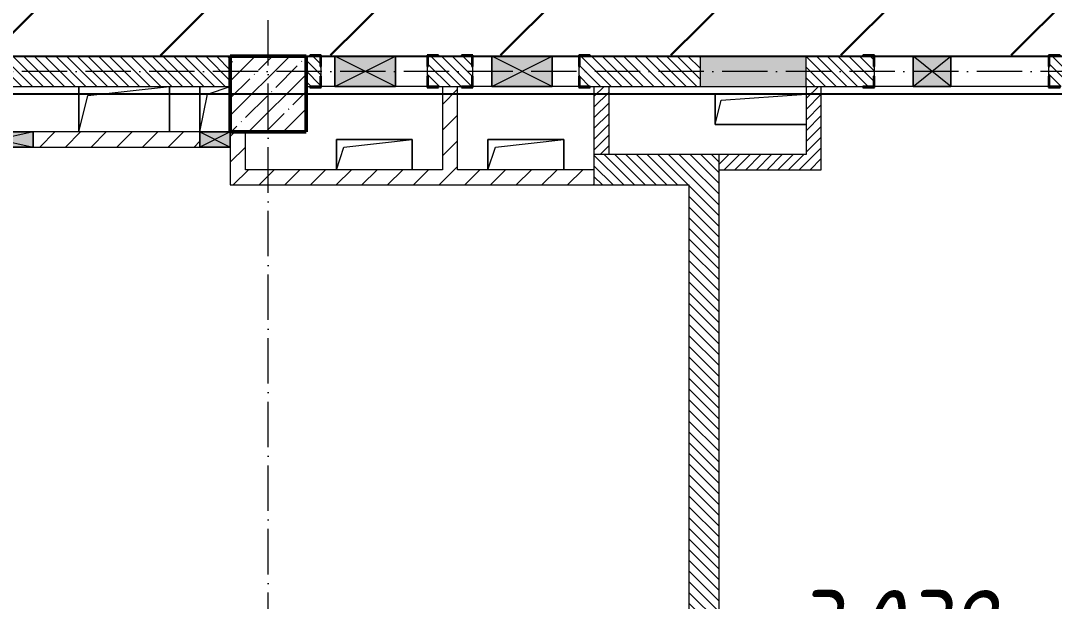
# Model space of a CAD drawing. Header units: millimetres. Extents: x 35697 to 388678, y -91946 to 171347.
# Drawn here: x 311188 to 318008, y -84382 to -80548 of the extents above; entities that cross this region are included whole.
import ezdxf

# ---------------------------------------------------------------- set-up
doc = ezdxf.new("R2010")
doc.units = ezdxf.units.MM
doc.linetypes.add('50_200_ШТРИХ_1Т_ш5_п1_п1_', pattern=[700, 500, -100, 0, -100])
for name, color, linetype, lineweight in [('2.1) ПГП окна 2.8 м', 5, 'Continuous', 30), ('A-DETL-GENF-OTLN', 7, 'Continuous', 9), ('A-FLOR-____-OTLN', 7, 'Continuous', 9), ('A-GENM-____-MCUT', 7, 'Continuous', 25), ('A-GENM-____-OTLN', 7, 'Continuous', 9), ('A-GENM-____-OTLN-1', 7, 'Continuous', 25), ('A-GLAZ-____-OTLN', 7, 'Continuous', 9), ('A-WALL-____-MCUT-3', 7, 'Continuous', 9), ('A-WALL-____-PATT-1', 7, 'Continuous', 9), ('A-WALL-FNSH-MCUT-1', 7, 'Continuous', 9), ('I-WALL-____-OTLN', 7, 'Continuous', 9), ('S-COLS-____-MCUT', 7, 'Continuous', 50), ('S-COLS-____-OTLN', 7, 'Continuous', 9), ('S-GRID-____-OTLN-1', 7, '50_200_ШТРИХ_1Т_ш5_п1_п1_', 9), ('Марки помещений', 7, 'Continuous', 9), ('стяжа', 7, 'Continuous', 30)]:
    doc.layers.add(name, color=color, linetype=linetype, lineweight=lineweight)
doc.styles.add('ISOCPEUR_I_2', font='isocpeui.ttf', dxfattribs={"width": 0.85, "height": 2.3})
pattern_1 = [(135, (283770.707, -86863.456), (-35.35534, -35.35534), [])]
pattern_2 = [(45, (283770.71, -86863.46), (-84.8528, 84.8528), [])]
pattern_3 = [(45, (283770.707, -86863.456), (-35.35534, 35.35534), [])]

# ---------------------------------------------------------------- blocks, each defined once
blk = doc.blocks.new('BSC_Колонна _Прямоугольная - 500х500-V75-АР1_План отверстий 3 этажа в осях 1-64_А-ГГ')
at = {"layer": 'S-COLS-____-OTLN'}
h = blk.add_hatch(dxfattribs=at)
h.set_pattern_fill('FP_112', color=256, style=0, pattern_type=2)
h.set_pattern_definition([(45, (-29050, -5831.04), (-114.04925, 114.04925), []), (45, (-28935.95, -5831.04), (-114.04925, 114.04925), [201.613, -40.323, 3.353, -36.97])])
h.paths.add_polyline_path([(-250, -250), (250, -250), (250, 250), (-250, 250)], flags=0)
at = {"layer": 'S-COLS-____-MCUT'}
for p, q in [((250, 250), (-250, 250)), ((-250, 250), (-250, -250)), ((250, -250), (250, 250)), ((-250, -250), (250, -250))]:
    blk.add_line(p, q, dxfattribs=at)
blk = doc.blocks.new('Фахверк_СКБ_Уголок - 200_3960_зеркало-28268689-АР1_План отверстий 3 этажа в осях 1-64_А-ГГ')
at = {"layer": 'A-GENM-____-MCUT'}
for p, q in [((200, 156), (125, 156)), ((125, 156), (125, 81)), ((131, 81), (131, 150)), ((131, 150), (200, 150)), ((200, 150), (200, 156)), ((125, 81), (131, 81)), ((131, 19), (125, 19)), ((125, 19), (125, -56)), ((131, -50), (131, 19)), ((125, -56), (200, -56)), ((200, -50), (131, -50)), ((200, -56), (200, -50))]:
    blk.add_line(p, q, dxfattribs=at)
blk = doc.blocks.new('Фахверк_СКБ_Уголок - 200_3960-28268576-АР1_План отверстий 3 этажа в осях 1-64_А-ГГ')
at = {"layer": 'A-GENM-____-MCUT'}
for p, q in [((200, 156), (125, 156)), ((125, 156), (125, 81)), ((131, 81), (131, 150)), ((131, 150), (200, 150)), ((200, 150), (200, 156)), ((125, 81), (131, 81)), ((131, 19), (125, 19)), ((125, 19), (125, -56)), ((131, -50), (131, 19)), ((125, -56), (200, -56)), ((200, -50), (131, -50)), ((200, -56), (200, -50))]:
    blk.add_line(p, q, dxfattribs=at)
blk = doc.blocks.new('154_Стойка_СКБ_Уголок - СМ-2180_200-28268025-АР1_План отверстий 3 этажа в осях 1-64_А-ГГ')
at = {"layer": 'A-GENM-____-MCUT'}
for p, q in [((125, 156), (125, 81)), ((200, 156), (125, 156)), ((131, 81), (131, 150)), ((131, 150), (200, 150)), ((200, 150), (200, 156)), ((125, 81), (131, 81)), ((131, 19), (125, 19)), ((125, 19), (125, -56)), ((131, -50), (131, 19)), ((125, -56), (200, -56)), ((200, -50), (131, -50)), ((200, -56), (200, -50))]:
    blk.add_line(p, q, dxfattribs=at)
blk = doc.blocks.new('AR_Отверстие Ниша - Лючок-36918011-АР1_План отверстий 3 этажа в осях 1-64_А-ГГ')
at = {"layer": 'A-GLAZ-____-OTLN'}
blk.add_hatch(color=256, dxfattribs=at).paths.add_polyline_path([(350, 100), (-350, 100), (-350, -100), (350, -100)], flags=0)
for p, q in [((350, 100), (-350, 100)), ((-350, 100), (-350, -100)), ((350, -100), (350, 100)), ((-350, -100), (350, -100))]:
    blk.add_line(p, q, dxfattribs=at)
blk = doc.blocks.new('AR_Отверстие прямоугольное _в плите_ - AR_Отверстие прямоугольное _в плите_-V167-АР1_План отверстий 3 этажа в осях 1-64_А-ГГ')
at = {"layer": 'A-GENM-____-OTLN'}
for p, q in [((250, 100), (-250, 100)), ((-250, 100), (-250, -100)), ((-200, 50), (250, 100)), ((250, -100), (250, 100)), ((-250, -100), (-200, 50))]:
    blk.add_line(p, q, dxfattribs=at)
blk = doc.blocks.new('AR_Отверстие прямоугольное _в плите_ - AR_Отверстие прямоугольное _в плите_-V173-АР1_План отверстий 3 этажа в осях 1-64_А-ГГ')
at = {"layer": 'A-GENM-____-OTLN'}
for p, q in [((300, 100), (-300, 100)), ((-300, 100), (-300, -100)), ((-260, 60), (300, 100)), ((-300, -100), (-260, 60)), ((-300, -100), (300, -100))]:
    blk.add_line(p, q, dxfattribs=at)
blk = doc.blocks.new('AR_Отверстие прямоугольное _в плите_ - AR_Отверстие прямоугольное _в плите_-V190-АР1_План отверстий 3 этажа в осях 1-64_А-ГГ')
at = {"layer": 'A-GENM-____-OTLN'}
for p, q in [((-100, 150), (-100, -150)), ((-50, 100), (100, 150)), ((-100, -150), (-50, 100))]:
    blk.add_line(p, q, dxfattribs=at)
blk = doc.blocks.new('AR_Отверстие прямоугольное _в плите_ - AR_Отверстие прямоугольное _в плите_-V194-АР1_План отверстий 3 этажа в осях 1-64_А-ГГ')
at = {"layer": 'A-GENM-____-OTLN'}
for p, q in [((-300, 150), (-300, -150)), ((-240, 90), (300, 150)), ((300, -150), (300, 150)), ((-300, -150), (-240, 90))]:
    blk.add_line(p, q, dxfattribs=at)
blk = doc.blocks.new('AR_Отверстие прямоугольное _в стене_ - AR_Отверстие прямоугольное _в стене__ЭОМ-36415860-АР1_План отверстий 3 этажа в осях 1-64_А-ГГ')
at = {"layer": 'A-GLAZ-____-OTLN'}
blk.add_hatch(color=256, dxfattribs=at).paths.add_polyline_path([(200, 100), (-200, 100), (-200, -100), (200, -100)], flags=0)
at = {"layer": 'A-DETL-GENF-OTLN'}
for p, q in [((-200, -100), (-200, 100)), ((-200, 100), (200, 100)), ((200, 100), (-200, -100)), ((-200, 100), (200, -100)), ((200, 100), (-200, 100)), ((-200, 100), (-200, -100)), ((200, 100), (200, -100)), ((200, -100), (200, 100)), ((200, -100), (-200, -100)), ((-200, -100), (200, -100))]:
    blk.add_line(p, q, dxfattribs=at)
blk = doc.blocks.new('AR_Отверстие прямоугольное _в стене_ - AR_Отверстие прямоугольное _в стене__ЭОМ-36419344-АР1_План отверстий 3 этажа в осях 1-64_А-ГГ')
at = {"layer": 'A-GLAZ-____-OTLN'}
blk.add_hatch(color=256, dxfattribs=at).paths.add_polyline_path([(200, 100), (-200, 100), (-200, -100), (200, -100), (200, 86.8)], flags=0)
at = {"layer": 'A-DETL-GENF-OTLN'}
for p, q in [((-200, -100), (-200, 100)), ((-200, 100), (200, 100)), ((200, 100), (-200, -100)), ((-200, 100), (200, -100)), ((200, 100), (-200, 100)), ((-200, 100), (-200, -100)), ((200, 100), (200, -100)), ((200, -100), (200, 100)), ((200, -100), (-200, -100)), ((-200, -100), (200, -100))]:
    blk.add_line(p, q, dxfattribs=at)
blk = doc.blocks.new('AR_Отверстие прямоугольное _в стене_ - AR_Отверстие прямоугольное _в стене__ОВ-36982548-АР1_План отверстий 3 этажа в осях 1-64_А-ГГ')
at = {"layer": 'A-GLAZ-____-OTLN'}
blk.add_hatch(color=256, dxfattribs=at).paths.add_polyline_path([(225, -50), (225, 50), (-225, 50), (-225, -50)], flags=0)
at = {"layer": 'A-DETL-GENF-OTLN'}
for p, q in [((-225, -50), (-225, 50)), ((-225, 50), (225, 50)), ((225, 50), (-225, -50)), ((-225, 50), (225, -50)), ((225, 50), (-225, 50)), ((-225, 50), (-225, -50)), ((225, 50), (225, -50)), ((225, -50), (225, 50)), ((225, -50), (-225, -50)), ((-225, -50), (225, -50))]:
    blk.add_line(p, q, dxfattribs=at)
blk = doc.blocks.new('AR_Отверстие прямоугольное _в стене__БезПР - AR_Отверстие прямоугольное _в стене__БезПР-36427681-АР1_План отверстий 3 этажа в осях 1-64_А-ГГ')
at = {"layer": 'A-GLAZ-____-OTLN'}
blk.add_hatch(color=256, dxfattribs=at).paths.add_polyline_path([(125, 100), (-125, 100), (-125, -100), (125, -100)], flags=0)
at = {"layer": 'A-DETL-GENF-OTLN'}
for p, q in [((-125, -100), (-125, 100)), ((-125, 100), (125, 100)), ((125, 100), (-125, -100)), ((-125, 100), (125, -100)), ((125, 100), (-125, 100)), ((-125, 100), (-125, -100)), ((125, 100), (125, -100)), ((125, -100), (125, 100)), ((125, -100), (-125, -100)), ((-125, -100), (125, -100))]:
    blk.add_line(p, q, dxfattribs=at)
at = {"layer": 'A-GLAZ-____-OTLN'}
blk.add_line((125, 100), (-125, 100), dxfattribs=at)
blk = doc.blocks.new('AR_Отверстие прямоугольное _в стене__БезПР - AR_Отверстие прямоугольное _в стене__БезПР-36899683-АР1_План отверстий 3 этажа в осях 1-64_А-ГГ')
at = {"layer": 'A-GLAZ-____-OTLN'}
blk.add_hatch(color=256, dxfattribs=at).paths.add_polyline_path([(100, -50), (100, 50), (-100, 50), (-100, -50)], flags=0)
at = {"layer": 'A-DETL-GENF-OTLN'}
for p, q in [((-100, -50), (-100, 50)), ((-100, 50), (100, 50)), ((100, 50), (-100, -50)), ((-100, 50), (100, -50)), ((100, 50), (-100, 50)), ((-100, 50), (-100, -50)), ((100, 50), (100, -50)), ((100, -50), (100, 50)), ((100, -50), (-100, -50)), ((-100, -50), (100, -50))]:
    blk.add_line(p, q, dxfattribs=at)
blk = doc.blocks.new('3эт')
at = {"layer": 'S-GRID-____-OTLN-1', "color": 251, "ltscale": 0.6, "true_color": 0x636466}
for p, q in [((312820.7, -91346.1), (312820.7, -76712.9)), ((374089.5, -80882.4), (279101.9, -80882.4))]:
    blk.add_line(p, q, dxfattribs=at)

msp = doc.modelspace()

# ---------------------------------------------------------------- hatches: boundary and pattern name
at = {"layer": '2.1) ПГП окна 2.8 м'}
h = msp.add_hatch(dxfattribs=at)
h.set_pattern_fill('ANSI31', color=5, scale=250)
h.paths.add_polyline_path([(322070.7, -77882.4), (321570.7, -77882.4), (321570.7, -77632.4), (319770.7, -77632.4), (319770.7, -77638.4), (319695.7, -77638.4), (319270.7, -77634.3), (319270.7, -77732.4), (319070.7, -77732.4), (319070.7, -77882.4), (318570.7, -77882.4), (318570.7, -77632.4), (316770.7, -77632.4), (316770.7, -77638.4), (316695.7, -77638.4), (315645.7, -77632.4), (315645.7, -77638.4), (315570.7, -77638.4), (313770.7, -77632.4), (313770.7, -77638.4), (313695.7, -77638.4), (313070.7, -77632.4), (313070.7, -77882.4), (312570.7, -77882.4), (312570.7, -77632.4), (310770.7, -77632.4), (310770.7, -77638.4), (310695.7, -77638.4), (310270.7, -77634.3), (310270.7, -77732.4), (310070.7, -77732.4), (310070.7, -77882.4), (309570.7, -77882.4), (309570.7, -77632.4), (302520.7, -77632.4), (301370.7, -77632.4), (301370.7, -77382.4), (298806.3, -77382.4, -0.683489), (298713.1, -77382.4), (293370.7, -77382.4), (293370.7, -77632.4), (289370.7, -77632.4), (281820.7, -77632.4), (281820.7, -77882.4), (281570.7, -77882.4), (281570.7, -78207.4), (281576.7, -78207.4), (281576.7, -78282.4), (281570.7, -80082.4), (281576.7, -80082.4), (281576.7, -80157.4), (281573.9, -80332.4), (281670.7, -80332.4), (281670.7, -80532.4), (281820.7, -80532.4), (281820.7, -80782.4), (289595.7, -80782.4), (289595.7, -80776.4), (289670.7, -80776.4), (290820.7, -80776.5), (290820.7, -80776.4), (290895.7, -80776.4), (292345.7, -80776.5), (292345.7, -80776.4), (292420.7, -80776.4), (293570.7, -80776.5), (293570.7, -80776.4), (293645.7, -80776.4), (294695.7, -80776.5), (294695.7, -80776.4), (294770.7, -80776.4), (295770.7, -80776.5), (295770.7, -80776.4), (295845.7, -80776.4), (296445.7, -80776.5), (296445.7, -80776.4), (296520.7, -80776.4), (297670.7, -80776.5), (297670.7, -80776.4), (297745.7, -80776.4), (302770.7, -80776.8), (302770.7, -80776.4), (302845.7, -80776.4), (307395.7, -80776.8), (307395.7, -80776.4), (307470.7, -80776.4), (309170.7, -80776.6), (309170.7, -80776.4), (309245.7, -80776.4), (313095.7, -80776.8), (313095.7, -80776.4), (313248.7, -80776.4), (313260.7, -80782.4), (313660.7, -80782.4), (313870.7, -80782.4), (313870.7, -80776.4), (313945.7, -80776.4), (314095.7, -80776.4), (314095.7, -80776.4), (314170.7, -80776.4), (314870.7, -80776.5), (314870.7, -80776.4), (314945.7, -80776.4), (316745.7, -80776.6), (316745.7, -80776.4), (316820.7, -80776.4), (317970.7, -80776.5), (317970.7, -80776.4), (318045.7, -80776.4), (322070.7, -80776.9)])
h.paths.add_polyline_path([(355620.7, -77882.4), (355120.7, -77882.4), (355120.7, -77632.4), (352620.7, -77632.4), (352620.7, -77882.4), (352120.7, -77882.4), (352120.7, -77732.4), (351920.7, -77732.4), (351945.7, -77657.4), (352120.7, -77632.4), (352120.7, -77382.4), (351776.7, -77382.4), (351776.7, -77451.4), (351770.7, -77563.4), (351770.7, -77382.4), (346620.7, -77382.4), (346620.7, -77661), (346820.7, -77632.4), (346820.7, -77732.4), (346620.7, -77732.4), (346620.7, -77882.4), (346120.7, -77882.4), (346120.7, -77732.4), (345920.7, -77732.4), (345920.7, -77632.4), (343970.7, -77632.4), (343970.7, -77638.4), (343895.7, -77638.4), (343620.7, -77632.4), (343620.7, -77882.4), (343120.7, -77882.4), (343120.7, -77632.4), (342845.7, -77632.4), (342845.7, -77638.4), (342770.7, -77638.4), (342770.7, -77632.4), (340970.7, -77632.4), (340970.7, -77638.4), (340895.7, -77638.4), (339845.7, -77632.4), (339845.7, -77638.4), (339770.7, -77638.4), (337970.7, -77632.4), (337970.7, -77638.4), (337820.7, -77638.4), (337820.7, -77732.4), (337620.7, -77732.4), (337620.7, -77882.4), (337120.7, -77882.4), (337120.7, -77732.4), (336920.7, -77732.4), (336945.7, -77657.4), (337120.7, -77632.4), (337120.7, -77382.4), (336776.7, -77382.4), (336776.7, -77451.4), (336770.7, -77563.4), (336770.7, -77382.4), (334970.7, -77382.4), (334970.7, -77451.4), (334970.7, -77563.4), (334970.7, -77638.4), (334895.7, -77638.4), (334620.7, -77632.4), (334620.7, -77882.4), (334120.7, -77882.4), (334120.7, -77732.4), (333920.7, -77732.4), (333945.7, -77657.4), (334120.7, -77632.4), (334120.7, -77382.4), (333776.7, -77382.4), (333776.7, -77451.4), (333770.7, -77563.4), (333770.7, -77382.4), (331970.7, -77382.4), (331970.7, -77451.4), (331970.7, -77563.4), (331970.7, -77638.4), (331895.7, -77638.4), (330845.7, -77632.4), (330845.7, -77638.4), (330770.7, -77638.4), (330770.7, -77632.4), (328970.7, -77632.4), (328970.7, -77638.4), (328820.7, -77638.4), (328820.7, -77732.4), (328620.7, -77732.4), (328620.7, -77882.4), (328120.7, -77882.4), (328120.7, -77732.4), (327920.7, -77732.4), (327945.7, -77657.4), (328120.7, -77632.4), (328120.7, -77382.4), (327776.7, -77382.4), (327776.7, -77451.4), (327770.7, -77563.4), (327770.7, -77382.4), (325970.7, -77382.4), (325970.7, -77451.4), (325970.7, -77563.4), (325970.7, -77638.4), (325895.7, -77638.4), (325620.7, -77632.4), (325620.7, -77882.4), (325120.7, -77882.4), (325120.7, -77732.4), (324920.7, -77732.4), (324945.7, -77657.4), (325120.7, -77632.4), (325120.7, -77382.4), (324776.7, -77382.4), (324776.7, -77451.4), (324770.7, -77563.4), (324770.7, -77382.4), (322970.7, -77382.4), (322970.7, -77451.4), (322970.7, -77563.4), (322970.7, -77638.4), (322895.7, -77638.4), (322620.7, -77632.4), (322620.7, -77882.4), (322120.7, -77882.4), (322120.7, -80782.4), (326145.7, -80782.4), (326145.7, -80776.4), (326220.7, -80776.4), (327920.7, -80776.6), (327920.7, -80776.4), (327995.7, -80776.4), (329320.7, -80776.6), (329320.7, -80776.4), (329395.7, -80776.4), (329495.7, -80776.4), (329495.7, -80776.4), (329570.7, -80776.4), (331370.7, -80776.7), (331370.7, -80776.4), (331445.7, -80776.4), (337945.7, -80777.4), (337945.7, -80776.4), (338020.7, -80776.4), (339720.7, -80776.7), (339720.7, -80776.4), (339795.7, -80776.4), (340445.7, -80776.5), (340445.7, -80776.4), (340520.7, -80776.4), (341420.7, -80776.6), (341420.7, -80776.4), (341495.7, -80776.4), (346945.7, -80777.5), (346945.7, -80776.4), (347020.7, -80776.4), (348720.7, -80776.8), (348720.7, -80776.4), (348795.7, -80776.4), (352745.7, -80777.4), (352745.7, -80776.4), (352820.7, -80776.4), (353720.7, -80776.7), (353720.7, -80776.4), (353795.7, -80776.4), (355620.7, -80777)])
h.paths.add_polyline_path([(324776.7, -77632.4), (324845.7, -77632.4), (324845.7, -77638.4), (324776.7, -77638.4)], flags=16)
h.paths.add_polyline_path([(327776.7, -77632.4), (327845.7, -77632.4), (327845.7, -77638.4), (327776.7, -77638.4)], flags=16)
h.paths.add_polyline_path([(333776.7, -77632.4), (333845.7, -77632.4), (333845.7, -77638.4), (333776.7, -77638.4)], flags=16)
h.paths.add_polyline_path([(336776.7, -77632.4), (336845.7, -77632.4), (336845.7, -77638.4), (336776.7, -77638.4)], flags=16)
h.paths.add_polyline_path([(351776.7, -77632.4), (351845.7, -77632.4), (351845.7, -77638.4), (351776.7, -77638.4)], flags=16)
h.paths.add_polyline_path([(372820.7, -77882.4), (370565.7, -77882.4), (370565.7, -77888.4), (370490.7, -77888.4), (370490.7, -77882.4), (369340.7, -77882.4), (369340.7, -77888.4), (369265.7, -77888.4), (363995.7, -77882.4), (363995.7, -77888.4), (363920.7, -77888.4), (362770.7, -77882.4), (362770.7, -77888.4), (362695.7, -77888.4), (361770.7, -77882.4), (361270.7, -77882.4), (360195.7, -77882.4), (360195.7, -77888.4), (360120.7, -77888.4), (360120.7, -77882.4), (358970.7, -77882.4), (358970.7, -77888.4), (358895.7, -77888.4), (358770.7, -77882.4), (358270.7, -77882.4), (358270.7, -77632.4), (356170.7, -77632.4), (356170.7, -77882.4), (355670.7, -77882.4), (355670.7, -80782.4), (356170.7, -80782.4), (356495.7, -80782.4), (356495.7, -80776.4), (356570.7, -80776.4), (358270.7, -80777), (358270.7, -80776.4), (358345.7, -80776.4), (361995.7, -80777.9), (361995.7, -80776.4), (362070.7, -80776.4), (362770.7, -80776.8), (362770.7, -80776.4), (362845.7, -80776.4), (362995.7, -80776.5), (362995.7, -80776.4), (363070.7, -80776.4), (363770.7, -80776.8), (363770.7, -80776.4), (363845.7, -80776.4), (363995.7, -80776.5), (363995.7, -80776.4), (364070.7, -80776.4), (372770.7, -80782.4), (372820.7, -80782.4), (372820.7, -80082.4)])
h.paths.add_polyline_path([(301397.2, -79889.3), (303030.7, -79889.3), (303030.7, -78689.3), (301397.2, -78689.3)], flags=24)
h.paths.add_polyline_path([(340247.8, -79908.4), (341925.4, -79908.4), (341925.4, -78708.4), (340247.8, -78708.4)], flags=24)
at = {"layer": 'A-WALL-____-PATT-1'}
h = msp.add_hatch(dxfattribs=at)
h.set_pattern_fill('FP_6', color=256, style=0, pattern_type=2)
h.set_pattern_definition(pattern_1)
h.paths.add_polyline_path([(312570.7, -80982.4), (312570.7, -80782.4), (310070.7, -80782.4), (310070.7, -80982.4), (312036.5, -80982.4)], flags=0)
h = msp.add_hatch(dxfattribs=at)
h.set_pattern_fill('FP_6', color=256, style=0, pattern_type=2)
h.set_pattern_definition(pattern_1)
h.paths.add_polyline_path([(318045.7, -80982.4), (318570.7, -80982.4), (318570.7, -80782.4), (317976.7, -80782.4), (317976.7, -80851.4), (317970.7, -80851.4), (317970.7, -80913.4), (317976.7, -80913.4), (317976.7, -80982.4)], flags=0)
h.paths.add_polyline_path([(316745.7, -80982.4), (316814.7, -80982.4), (316814.7, -80913.4), (316820.7, -80913.4), (316820.7, -80851.4), (316814.7, -80851.4), (316814.7, -80782.4), (316370.7, -80782.4), (316370.7, -80982.4)], flags=0)
h.paths.add_polyline_path([(315670.7, -80982.4), (315670.7, -80782.4), (314876.7, -80782.4), (314876.7, -80851.4), (314870.7, -80851.4), (314870.7, -80913.4), (314876.7, -80913.4), (314876.7, -80982.4), (315571.4, -80982.4)], flags=0)
h.paths.add_polyline_path([(313945.7, -80982.4), (314164.7, -80982.4), (314164.7, -80913.4), (314170.7, -80913.4), (314170.7, -80851.4), (314164.7, -80851.4), (314164.7, -80782.4), (313876.7, -80782.4), (313876.7, -80851.4), (313870.7, -80851.4), (313870.7, -80913.4), (313876.7, -80913.4), (313876.7, -80982.4)], flags=0)
h.paths.add_polyline_path([(313070.7, -80982.4), (313164.7, -80982.4), (313164.7, -80913.4), (313170.7, -80913.4), (313170.7, -80851.4), (313164.7, -80851.4), (313164.7, -80782.4), (313070.7, -80782.4), (313070.7, -80888.4)], flags=0)
h = msp.add_hatch(dxfattribs=at)
h.set_pattern_fill('FP_4', color=256, style=0, pattern_type=2)
h.set_pattern_definition(pattern_2)
h.paths.add_polyline_path([(314070.7, -81532.4), (314070.7, -80982.4), (313970.7, -80982.4), (313970.7, -81532.4)], flags=0)
h = msp.add_hatch(dxfattribs=at)
h.set_pattern_fill('FP_5', color=256, style=0, pattern_type=2)
h.set_pattern_definition(pattern_3)
h.paths.add_polyline_path([(315070.7, -81432.4), (315070.7, -80982.4), (314970.7, -80982.4), (314970.7, -81432.4)], flags=0)
h = msp.add_hatch(dxfattribs=at)
h.set_pattern_fill('FP_5', color=256, style=0, pattern_type=2)
h.set_pattern_definition(pattern_3)
h.paths.add_polyline_path([(316470.7, -81532.4), (316470.7, -80982.4), (316370.7, -80982.4), (316370.7, -81532.4)], flags=0)
h = msp.add_hatch(dxfattribs=at)
h.set_pattern_fill('FP_4', color=256, style=0, pattern_type=2)
h.set_pattern_definition(pattern_2)
h.paths.add_polyline_path([(310070.7, -81382.4), (310820.7, -81382.4), (310820.7, -81282.4), (309570.7, -81282.4), (309570.7, -81382.4)], flags=0)
h.paths.add_polyline_path([(311270.7, -81382.4), (312370.7, -81382.4), (312370.7, -81282.4), (311270.7, -81282.4)], flags=0)
h = msp.add_hatch(dxfattribs=at)
h.set_pattern_fill('FP_4', color=256, style=0, pattern_type=2)
h.set_pattern_definition(pattern_2)
h.paths.add_polyline_path([(312670.7, -81532.4), (312670.7, -81282.4), (312570.7, -81282.4), (312570.7, -81532.4)], flags=0)
h = msp.add_hatch(dxfattribs=at)
h.set_pattern_fill('FP_6', color=256, style=0, pattern_type=2)
h.set_pattern_definition(pattern_1)
h.paths.add_polyline_path([(315595.7, -81632.4), (315595.7, -81432.4), (314970.7, -81432.4), (314970.7, -81632.4), (315571.4, -81632.4)], flags=0)
h = msp.add_hatch(dxfattribs=at)
h.set_pattern_fill('FP_6', color=256, style=0, pattern_type=2)
h.set_pattern_definition(pattern_1)
h.paths.add_polyline_path([(315795.7, -88532.4), (315795.7, -81432.4), (315595.7, -81432.4), (315595.7, -88526.4), (315645.7, -88526.4), (315645.7, -88532.4)], flags=0)
h = msp.add_hatch(dxfattribs=at)
h.set_pattern_fill('FP_5', color=256, style=0, pattern_type=2)
h.set_pattern_definition(pattern_3)
h.paths.add_polyline_path([(316370.7, -81532.4), (316370.7, -81432.4), (315795.7, -81432.4), (315795.7, -81532.4)], flags=0)
h = msp.add_hatch(dxfattribs=at)
h.set_pattern_fill('FP_4', color=256, style=0, pattern_type=2)
h.set_pattern_definition(pattern_2)
h.paths.add_polyline_path([(313803.9, -81632.4), (314970.7, -81632.4), (314970.7, -81532.4), (312570.7, -81532.4), (312570.7, -81632.4)], flags=0)

# ---------------------------------------------------------------- linework, layer by layer
msp.add_lwpolyline([(372770.7, -81032.4), (281820.7, -81032.4), (281820.7, -80782.4), (372770.7, -80782.4)], close=True)
at = {"layer": 'A-FLOR-____-OTLN'}
for p, q in [((311570.7, -81282.4), (311570.7, -80982.4)), ((312170.7, -80982.4), (312170.7, -81282.4)), ((312370.7, -81282.4), (312370.7, -80982.4)), ((315770.7, -81032.4), (316370.7, -81032.4)), ((315770.7, -81232.4), (315770.7, -81032.4)), ((316370.7, -81232.4), (315770.7, -81232.4)), ((313270.7, -81332.4), (313770.7, -81332.4)), ((313270.7, -81532.4), (313270.7, -81332.4)), ((313770.7, -81332.4), (313770.7, -81532.4)), ((314270.7, -81332.4), (314770.7, -81332.4)), ((314270.7, -81532.4), (314270.7, -81332.4)), ((314770.7, -81332.4), (314770.7, -81532.4))]:
    msp.add_line(p, q, dxfattribs=at)
at = {"layer": 'A-WALL-____-MCUT-3'}
for p, q in [((312570.7, -80782.4), (310070.7, -80782.4)), ((313095.7, -80782.4), (313070.7, -80782.4)), ((314095.7, -80782.4), (313945.7, -80782.4)), ((315670.7, -80782.4), (314945.7, -80782.4)), ((316745.7, -80782.4), (316370.7, -80782.4)), ((313170.7, -80913.4), (313170.7, -80851.4)), ((313870.7, -80851.4), (313870.7, -80913.4)), ((314170.7, -80913.4), (314170.7, -80851.4)), ((314870.7, -80851.4), (314870.7, -80913.4)), ((316820.7, -80913.4), (316820.7, -80851.4)), ((317970.7, -80851.4), (317970.7, -80913.4)), ((310070.7, -80982.4), (312570.7, -80982.4)), ((313070.7, -80982.4), (313095.7, -80982.4)), ((313945.7, -80982.4), (314095.7, -80982.4)), ((314945.7, -80982.4), (315670.7, -80982.4)), ((316370.7, -80982.4), (316745.7, -80982.4)), ((315795.7, -81432.4), (314970.7, -81432.4)), ((314970.7, -81432.4), (314970.7, -81632.4)), ((315795.7, -88532.4), (315795.7, -81432.4)), ((314970.7, -81632.4), (315595.7, -81632.4)), ((315595.7, -81632.4), (315595.7, -88526.4))]:
    msp.add_line(p, q, dxfattribs=at)
at = {"layer": 'A-WALL-FNSH-MCUT-1'}
for p, q in [((313970.7, -80982.4), (313970.7, -81532.4)), ((314070.7, -81532.4), (314070.7, -80982.4)), ((314970.7, -80982.4), (314970.7, -81432.4)), ((315070.7, -81432.4), (315070.7, -80982.4)), ((316370.7, -80982.4), (316370.7, -81432.4)), ((316470.7, -81532.4), (316470.7, -80982.4)), ((312370.7, -81282.4), (311270.7, -81282.4)), ((312670.7, -81532.4), (312670.7, -81282.4)), ((311270.7, -81382.4), (312370.7, -81382.4)), ((312570.7, -81382.4), (312570.7, -81632.4)), ((316370.7, -81432.4), (315795.7, -81432.4)), ((313970.7, -81532.4), (312670.7, -81532.4)), ((314970.7, -81532.4), (314070.7, -81532.4)), ((315795.7, -81532.4), (316470.7, -81532.4)), ((312570.7, -81632.4), (314970.7, -81632.4))]:
    msp.add_line(p, q, dxfattribs=at)
at = {"layer": 'I-WALL-____-OTLN'}
for p, q in [((313170.7, -80782.4), (313260.7, -80782.4)), ((313660.7, -80782.4), (313870.7, -80782.4)), ((314170.7, -80782.4), (314295.7, -80782.4)), ((314695.7, -80782.4), (314870.7, -80782.4)), ((316820.7, -80782.4), (317075.7, -80782.4)), ((317325.7, -80782.4), (317970.7, -80782.4)), ((313260.7, -80982.4), (313170.7, -80982.4)), ((313870.7, -80982.4), (313660.7, -80982.4)), ((314295.7, -80982.4), (314170.7, -80982.4)), ((314870.7, -80982.4), (314695.7, -80982.4)), ((317075.7, -80982.4), (316820.7, -80982.4)), ((317970.7, -80982.4), (317325.7, -80982.4))]:
    msp.add_line(p, q, dxfattribs=at)

# ---------------------------------------------------------------- block references
at = {"layer": 'A-GENM-____-OTLN'}
for name, p in [('AR_Отверстие прямоугольное _в плите_ - AR_Отверстие прямоугольное _в плите_-V194-АР1_План отверстий 3 этажа в осях 1-64_А-ГГ', (311870.7, -81132.4)), ('AR_Отверстие прямоугольное _в плите_ - AR_Отверстие прямоугольное _в плите_-V190-АР1_План отверстий 3 этажа в осях 1-64_А-ГГ', (312470.7, -81132.4)), ('AR_Отверстие прямоугольное _в плите_ - AR_Отверстие прямоугольное _в плите_-V173-АР1_План отверстий 3 этажа в осях 1-64_А-ГГ', (316070.7, -81132.4)), ('AR_Отверстие прямоугольное _в плите_ - AR_Отверстие прямоугольное _в плите_-V167-АР1_План отверстий 3 этажа в осях 1-64_А-ГГ', (313520.7, -81432.4)), ('AR_Отверстие прямоугольное _в плите_ - AR_Отверстие прямоугольное _в плите_-V167-АР1_План отверстий 3 этажа в осях 1-64_А-ГГ', (314520.7, -81432.4))]:
    msp.add_blockref(name, p, dxfattribs=at)
at = {"layer": 'A-GENM-____-OTLN-1', "rotation": 180}
for name, p in [('Фахверк_СКБ_Уголок - 200_3960_зеркало-28268689-АР1_План отверстий 3 этажа в осях 1-64_А-ГГ', (313295.7, -80832.4)), ('Фахверк_СКБ_Уголок - 200_3960_зеркало-28268689-АР1_План отверстий 3 этажа в осях 1-64_А-ГГ', (314295.7, -80832.4)), ('154_Стойка_СКБ_Уголок - СМ-2180_200-28268025-АР1_План отверстий 3 этажа в осях 1-64_А-ГГ', (316945.7, -80832.4))]:
    msp.add_blockref(name, p, dxfattribs=at)
at = {"layer": 'A-GENM-____-OTLN-1'}
for name, p in [('Фахверк_СКБ_Уголок - 200_3960-28268576-АР1_План отверстий 3 этажа в осях 1-64_А-ГГ', (313745.7, -80932.4)), ('154_Стойка_СКБ_Уголок - СМ-2180_200-28268025-АР1_План отверстий 3 этажа в осях 1-64_А-ГГ', (314745.7, -80932.4)), ('154_Стойка_СКБ_Уголок - СМ-2180_200-28268025-АР1_План отверстий 3 этажа в осях 1-64_А-ГГ', (317845.7, -80932.4))]:
    msp.add_blockref(name, p, dxfattribs=at)
at = {"layer": 'A-GLAZ-____-OTLN', "rotation": 180}
for name, p in [('AR_Отверстие прямоугольное _в стене_ - AR_Отверстие прямоугольное _в стене__ЭОМ-36415860-АР1_План отверстий 3 этажа в осях 1-64_А-ГГ', (313460.7, -80882.4)), ('AR_Отверстие прямоугольное _в стене_ - AR_Отверстие прямоугольное _в стене__ЭОМ-36419344-АР1_План отверстий 3 этажа в осях 1-64_А-ГГ', (314495.7, -80882.4)), ('AR_Отверстие Ниша - Лючок-36918011-АР1_План отверстий 3 этажа в осях 1-64_А-ГГ', (316020.7, -80882.4)), ('AR_Отверстие прямоугольное _в стене__БезПР - AR_Отверстие прямоугольное _в стене__БезПР-36427681-АР1_План отверстий 3 этажа в осях 1-64_А-ГГ', (317200.7, -80882.4))]:
    msp.add_blockref(name, p, dxfattribs=at)
at = {"layer": 'A-GLAZ-____-OTLN'}
for name, p in [('AR_Отверстие прямоугольное _в стене_ - AR_Отверстие прямоугольное _в стене__ОВ-36982548-АР1_План отверстий 3 этажа в осях 1-64_А-ГГ', (311045.7, -81332.4)), ('AR_Отверстие прямоугольное _в стене__БезПР - AR_Отверстие прямоугольное _в стене__БезПР-36899683-АР1_План отверстий 3 этажа в осях 1-64_А-ГГ', (312470.7, -81332.4))]:
    msp.add_blockref(name, p, dxfattribs=at)
at = {"layer": 'S-COLS-____-OTLN'}
msp.add_blockref('BSC_Колонна _Прямоугольная - 500х500-V75-АР1_План отверстий 3 этажа в осях 1-64_А-ГГ', (312820.7, -81032.4), dxfattribs=at)
at = {"layer": 'стяжа'}
msp.add_blockref('3эт', (0, 0), dxfattribs=at)

# ---------------------------------------------------------------- texts
at = {"layer": 'Марки помещений', "insert": (316272.1, -84307.8), "char_height": 500, "width": 785.654, "attachment_point": 1, "style": 'ISOCPEUR_I_2'}
msp.add_mtext('3.039', dxfattribs=at)

doc.saveas('drawing.dxf')
